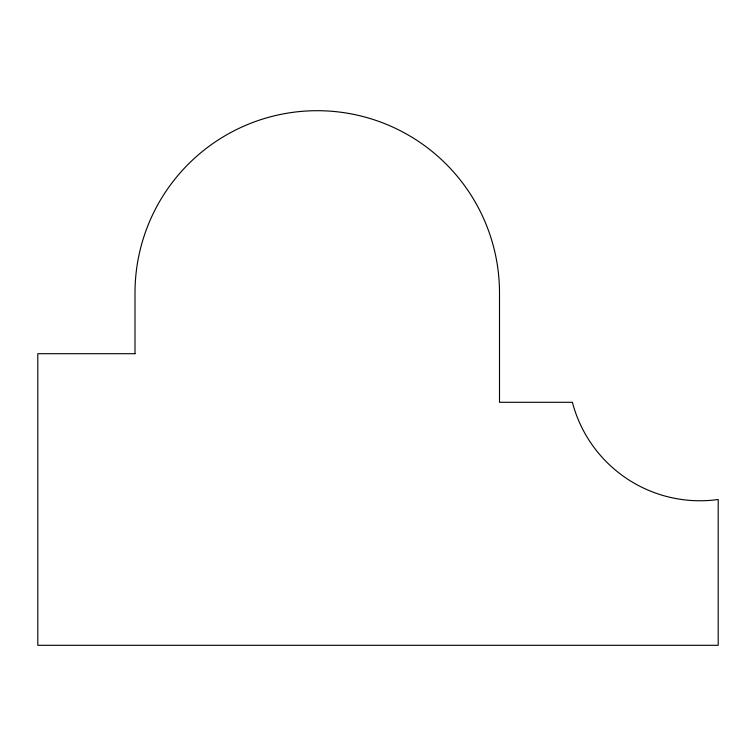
<?xml version="1.0" encoding="UTF-8"?>
<svg xmlns="http://www.w3.org/2000/svg" width="756" height="756" viewBox="0 0 756 756"><rect width="100%" height="100%" fill="white"/><g stroke="black" fill="none" stroke-linecap="round" stroke-linejoin="round"><path stroke-width="1.13" d="M135.003 353.704L37.8 353.704L37.8 645.303L718.2 645.303L718.2 499.499A131.875 131.875 0 0 1 572.396 402.296L499.499 402.296L499.499 292.95A182.253 182.253 0 0 0 317.246 110.697A182.253 182.253 0 0 0 135.003 292.95L135.003 353.704"/></g></svg>
